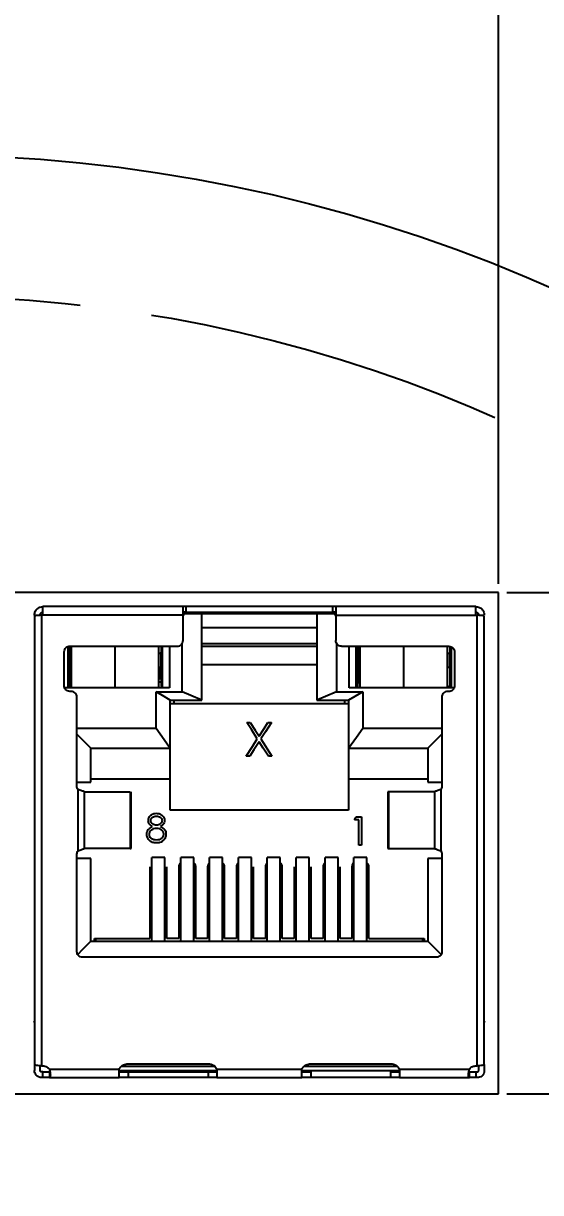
# Model space of a CAD drawing. Header units: millimetres. Extents: x 0 to 420, y 0 to 297.
# Drawn here: x 333.63 to 351.91, y 166.81 to 208.14 of the extents above; entities that cross this region are included whole.
import ezdxf

# ---------------------------------------------------------------- set-up
doc = ezdxf.new("R2010")
doc.units = ezdxf.units.MM
doc.header["$PDSIZE"] = -1
doc.linetypes.add('CENTERX2', pattern=[20.32, 12.7, -2.54, 2.54, -2.54])
doc.layers.add('중심선', color=1, linetype='CENTERX2')
doc.layers.add('치수선', color=3, linetype='Continuous')
doc.styles.add('누리로봇 문자스타일_20230829', font='GOTHIC.TTF')
doc.dimstyles.new('A3기본 치수스타일', dxfattribs={"dimtxt": 3.5, "dimasz": 3.5, "dimexe": 0.5, "dimexo": 0.3, "dimgap": 1, "dimtad": 1, "dimtoh": 1, "dimdec": 1, "dimzin": 12, "dimdsep": 46, "dimtxsty": '누리로봇 문자스타일_20230829', "dimcen": 0.09, "dimclrd": 3, "dimclre": 3, "dimclrt": 3, "dimadec": 0, "dimazin": 3, "dimtm": 1e-09, "dimtfac": 1, "dimtdec": 1, "dimtofl": 0, "dimtmove": 0, "dimatfit": 3, "dimfxl": 1, "dimfrac": 2, "dimarcsym": 0})

# ---------------------------------------------------------------- blocks, each defined once
blk = doc.blocks.new('*D57')
at = {"layer": 'Defpoints', "color": 0}
for p in [(350.422, 188.025), (394.335, 188.025), (389, 148.5)]:
    blk.add_point(p, dxfattribs=at)
at = {"layer": '치수선', "color": 3, "lineweight": -2}
for p, q in [((350.722, 188.025), (394.835, 188.025)), ((394.335, 152), (394.335, 184.525)), ((389.3, 148.5), (394.835, 148.5))]:
    blk.add_line(p, q, dxfattribs=at)
at = {"layer": '치수선', "color": 3}
for points in [[(393.752, 184.525), (394.919, 184.525), (394.335, 188.025)], [(393.752, 152), (394.919, 152), (394.335, 148.5)]]:
    blk.add_solid(points, dxfattribs=at)
at = {"layer": '치수선', "color": 3, "insert": (391.497, 167.383), "char_height": 3.5, "attachment_point": 5, "rotation": 90, "style": '누리로봇 문자스타일_20230829'}
blk.add_mtext('39.5', dxfattribs=at)
blk = doc.blocks.new('*D58')
at = {"layer": 'Defpoints', "color": 0}
for p in [(350.422, 218.368), (316.393, 188.025), (350.422, 188.025)]:
    blk.add_point(p, dxfattribs=at)
at = {"layer": '치수선', "color": 3, "lineweight": -2}
for p, q in [((316.393, 188.325), (316.393, 218.868)), ((350.422, 188.325), (350.422, 218.868)), ((319.893, 218.368), (346.922, 218.368))]:
    blk.add_line(p, q, dxfattribs=at)
at = {"layer": '치수선', "color": 3}
for points in [[(319.893, 218.951), (319.893, 217.785), (316.393, 218.368)], [(346.922, 218.951), (346.922, 217.785), (350.422, 218.368)]]:
    blk.add_solid(points, dxfattribs=at)
at = {"layer": '치수선', "color": 3, "insert": (333.407, 221.206), "char_height": 3.5, "attachment_point": 5, "style": '누리로봇 문자스타일_20230829'}
blk.add_mtext('34', dxfattribs=at)
blk = doc.blocks.new('*D59')
at = {"layer": 'Defpoints', "color": 0}
for p in [(350.422, 226.129), (350.422, 188.025), (304.793, 186.014)]:
    blk.add_point(p, dxfattribs=at)
at = {"layer": '치수선', "color": 3, "lineweight": -2}
for p, q in [((304.793, 186.314), (304.793, 226.629)), ((350.422, 188.325), (350.422, 226.629)), ((308.293, 226.129), (346.922, 226.129))]:
    blk.add_line(p, q, dxfattribs=at)
at = {"layer": '치수선', "color": 3}
for points in [[(308.293, 226.713), (308.293, 225.546), (304.793, 226.129)], [(346.922, 226.713), (346.922, 225.546), (350.422, 226.129)]]:
    blk.add_solid(points, dxfattribs=at)
at = {"layer": '치수선', "color": 3, "insert": (327.608, 228.967), "char_height": 3.5, "attachment_point": 5, "style": '누리로봇 문자스타일_20230829'}
blk.add_mtext('45.6', dxfattribs=at)
blk = doc.blocks.new('*D60')
at = {"layer": 'Defpoints', "color": 0}
for p in [(350.422, 188.025), (350.422, 170.303), (385.96, 170.303)]:
    blk.add_point(p, dxfattribs=at)
at = {"layer": '치수선', "color": 3, "lineweight": -2}
for p, q in [((350.722, 188.025), (386.46, 188.025)), ((385.96, 184.525), (385.96, 173.803)), ((350.722, 170.303), (386.46, 170.303))]:
    blk.add_line(p, q, dxfattribs=at)
at = {"layer": '치수선', "color": 3}
for points in [[(385.376, 184.525), (386.543, 184.525), (385.96, 188.025)], [(385.376, 173.803), (386.543, 173.803), (385.96, 170.303)]]:
    blk.add_solid(points, dxfattribs=at)
at = {"layer": '치수선', "color": 3, "insert": (383.166, 178.892), "char_height": 3.5, "attachment_point": 5, "rotation": 90, "style": '누리로봇 문자스타일_20230829'}
blk.add_mtext('17.7', dxfattribs=at)
blk = doc.blocks.new('*D61')
at = {"layer": 'Defpoints', "color": 0}
for p in [(350.422, 209.778), (330, 207.5), (350.422, 188.025)]:
    blk.add_point(p, dxfattribs=at)
at = {"layer": '치수선', "color": 3, "lineweight": -2}
for p, q in [((330, 207.8), (330, 210.278)), ((350.422, 188.325), (350.422, 210.278)), ((333.5, 209.778), (346.922, 209.778))]:
    blk.add_line(p, q, dxfattribs=at)
at = {"layer": '치수선', "color": 3}
for points in [[(333.5, 210.361), (333.5, 209.194), (330, 209.778)], [(346.922, 210.361), (346.922, 209.194), (350.422, 209.778)]]:
    blk.add_solid(points, dxfattribs=at)
at = {"layer": '치수선', "color": 3, "insert": (340.211, 212.616), "char_height": 3.5, "attachment_point": 5, "style": '누리로봇 문자스타일_20230829'}
blk.add_mtext('20.4', dxfattribs=at)

msp = doc.modelspace()

# ---------------------------------------------------------------- linework, layer by layer
at = {"color": 7, "linetype": 'Continuous', "lineweight": 25}
for p, q in [((350.422, 188.025), (316.393, 188.025)), ((350.422, 170.303), (350.422, 188.025)), ((339.272, 187.525), (334.322, 187.525)), ((344.672, 187.272), (339.317, 187.272)), ((339.372, 187.525), (339.372, 187.325)), ((344.572, 187.525), (339.372, 187.525)), ((339.372, 187.325), (344.572, 187.325)), ((339.942, 184.212), (339.942, 187.272)), ((344.002, 187.272), (344.002, 184.212)), ((344.572, 187.325), (344.572, 187.525)), ((349.622, 187.525), (344.672, 187.525)), ((334.022, 187.225), (334.222, 187.225)), ((334.022, 187.225), (334.022, 187.185)), ((334.022, 187.184), (334.022, 171.34)), ((334.272, 187.225), (334.272, 171.29)), ((339.272, 187.225), (334.272, 187.225)), ((339.272, 186.325), (339.272, 187.225)), ((344.672, 187.225), (344.672, 186.325)), ((344.672, 187.225), (349.672, 187.225)), ((349.672, 171.29), (349.672, 187.225)), ((349.722, 187.225), (349.922, 187.225)), ((349.922, 171.34), (349.922, 187.184)), ((344.002, 186.772), (339.942, 186.772)), ((335.198, 186.109), (335.198, 184.657)), ((335.247, 186.121), (335.247, 184.657)), ((335.272, 186.125), (339.072, 186.125)), ((335.322, 186.125), (335.322, 184.657)), ((338.422, 184.657), (338.422, 186.125)), ((338.497, 186.125), (338.497, 184.857)), ((338.546, 184.657), (338.546, 186.125)), ((338.797, 186.125), (338.797, 184.657)), ((339.242, 184.512), (339.242, 186.226)), ((339.942, 186.222), (344.002, 186.222)), ((339.942, 186.122), (344.002, 186.122)), ((344.702, 186.226), (344.702, 184.512)), ((344.872, 186.125), (348.672, 186.125)), ((345.146, 184.657), (345.146, 186.125)), ((345.398, 184.657), (345.398, 186.125)), ((345.447, 186.125), (345.447, 184.857)), ((345.522, 186.125), (345.522, 184.657)), ((348.622, 184.657), (348.622, 186.125)), ((348.697, 186.12), (348.697, 184.657)), ((348.746, 186.109), (348.746, 184.657)), ((335.072, 184.725), (335.072, 185.925)), ((335.252, 185.882), (335.252, 185.382)), ((335.252, 185.882), (335.322, 185.882)), ((338.422, 185.882), (338.492, 185.882)), ((338.488, 185.882), (338.497, 185.907)), ((338.492, 185.882), (338.492, 185.382)), ((345.447, 185.907), (345.457, 185.882)), ((345.452, 185.882), (345.452, 185.382)), ((345.452, 185.882), (345.522, 185.882)), ((348.622, 185.882), (348.692, 185.882)), ((348.692, 185.882), (348.692, 185.382)), ((348.872, 185.925), (348.872, 184.725)), ((335.252, 185.382), (335.322, 185.382)), ((338.422, 185.382), (338.492, 185.382)), ((338.472, 184.982), (338.472, 185.382)), ((344.002, 185.462), (339.942, 185.462)), ((345.452, 185.382), (345.522, 185.382)), ((345.472, 184.982), (345.472, 185.382)), ((348.622, 185.382), (348.692, 185.382)), ((338.422, 184.982), (338.472, 184.982)), ((338.497, 184.857), (338.422, 184.857)), ((345.447, 184.857), (345.522, 184.857)), ((345.522, 184.982), (345.472, 184.982)), ((338.797, 184.657), (335.085, 184.657)), ((335.247, 184.657), (335.322, 184.732)), ((335.322, 184.525), (335.272, 184.525)), ((338.322, 184.512), (339.242, 184.512)), ((338.322, 183.222), (338.322, 184.512)), ((344.702, 184.512), (345.622, 184.512)), ((348.857, 184.657), (345.146, 184.657)), ((345.622, 184.512), (345.622, 183.222)), ((348.697, 184.657), (348.622, 184.732)), ((348.672, 184.525), (348.622, 184.525)), ((335.522, 181.175), (335.522, 184.325)), ((338.822, 184.212), (339.942, 184.212)), ((338.822, 180.322), (338.822, 184.212)), ((345.122, 184.092), (338.822, 184.092)), ((338.947, 184.212), (338.947, 184.092)), ((344.002, 184.212), (345.122, 184.212)), ((344.997, 184.092), (344.997, 184.212)), ((345.122, 184.212), (345.122, 180.322)), ((348.422, 184.325), (348.422, 181.175)), ((335.522, 183.222), (338.322, 183.222)), ((341.523, 183.432), (341.647, 183.432)), ((342.275, 183.432), (342.4, 183.432)), ((345.622, 183.222), (348.422, 183.222)), ((342.023, 182.844), (342.415, 182.232)), ((336.017, 181.322), (336.017, 182.522)), ((336.017, 182.522), (338.822, 182.522)), ((345.122, 182.522), (347.927, 182.522)), ((347.927, 182.522), (347.927, 181.322)), ((341.632, 182.232), (341.507, 182.232)), ((342.415, 182.232), (342.291, 182.232)), ((335.522, 181.322), (336.017, 181.322)), ((338.822, 181.422), (336.017, 181.422)), ((347.927, 181.422), (345.122, 181.422)), ((347.927, 181.322), (348.422, 181.322)), ((335.563, 178.896), (335.563, 181.054)), ((335.789, 178.975), (335.789, 180.975)), ((335.789, 180.975), (337.4, 180.975)), ((337.4, 180.975), (337.4, 178.975)), ((337.438, 178.975), (337.438, 180.975)), ((346.506, 180.975), (346.506, 178.975)), ((346.544, 178.975), (346.544, 180.975)), ((348.155, 180.975), (346.544, 180.975)), ((348.155, 180.975), (348.155, 178.975)), ((348.381, 181.054), (348.381, 178.896)), ((345.122, 180.322), (338.822, 180.322)), ((345.488, 179.99), (345.334, 179.99)), ((345.393, 180.092), (345.578, 180.092)), ((345.488, 179.092), (345.488, 179.99)), ((345.578, 180.092), (345.578, 179.092)), ((345.578, 179.092), (345.488, 179.092)), ((335.522, 175.325), (335.522, 178.775)), ((336.017, 178.622), (335.522, 178.622)), ((337.4, 178.975), (335.789, 178.975)), ((336.017, 175.692), (336.017, 178.622)), ((338.632, 178.66), (338.172, 178.66)), ((338.172, 175.692), (338.172, 178.66)), ((338.632, 175.692), (338.632, 178.66)), ((339.652, 178.66), (339.192, 178.66)), ((339.192, 175.692), (339.192, 178.66)), ((339.652, 175.692), (339.652, 178.66)), ((340.672, 178.66), (340.212, 178.66)), ((340.212, 175.692), (340.212, 178.66)), ((340.672, 175.692), (340.672, 178.66)), ((341.692, 178.66), (341.232, 178.66)), ((341.232, 175.692), (341.232, 178.66)), ((341.692, 175.692), (341.692, 178.66)), ((342.712, 178.66), (342.252, 178.66)), ((342.252, 175.692), (342.252, 178.66)), ((342.712, 175.692), (342.712, 178.66)), ((343.732, 178.66), (343.272, 178.66)), ((343.272, 175.692), (343.272, 178.66)), ((343.732, 175.692), (343.732, 178.66)), ((344.752, 178.66), (344.292, 178.66)), ((344.292, 175.692), (344.292, 178.66)), ((344.752, 175.692), (344.752, 178.66)), ((345.772, 178.66), (345.312, 178.66)), ((345.312, 175.692), (345.312, 178.66)), ((345.772, 175.692), (345.772, 178.66)), ((346.544, 178.975), (348.155, 178.975)), ((347.927, 178.622), (347.927, 175.692)), ((348.422, 178.622), (347.927, 178.622)), ((348.422, 178.775), (348.422, 175.325)), ((338.102, 178.327), (338.102, 175.792)), ((338.702, 175.792), (338.702, 178.327)), ((339.122, 178.327), (339.122, 175.792)), ((339.722, 175.792), (339.722, 178.327)), ((340.142, 178.327), (340.142, 175.792)), ((340.742, 175.792), (340.742, 178.327)), ((341.162, 178.327), (341.162, 175.792)), ((341.762, 175.792), (341.762, 178.327)), ((342.182, 178.327), (342.182, 175.792)), ((342.782, 175.792), (342.782, 178.327)), ((343.202, 178.327), (343.202, 175.792)), ((343.802, 175.792), (343.802, 178.327)), ((344.222, 178.327), (344.222, 175.792)), ((344.822, 175.792), (344.822, 178.327)), ((345.242, 178.327), (345.242, 175.792)), ((345.812, 176.572), (345.812, 178.423)), ((345.842, 175.792), (345.842, 178.327)), ((338.132, 176.572), (338.102, 176.572)), ((345.842, 176.572), (345.812, 176.572)), ((336.017, 175.692), (347.927, 175.692)), ((336.147, 175.792), (338.102, 175.792)), ((336.147, 175.692), (336.147, 175.792)), ((336.192, 175.692), (336.192, 175.792)), ((339.122, 175.792), (338.702, 175.792)), ((340.142, 175.792), (339.722, 175.792)), ((341.162, 175.792), (340.742, 175.792)), ((342.182, 175.792), (341.762, 175.792)), ((343.202, 175.792), (342.782, 175.792)), ((344.222, 175.792), (343.802, 175.792)), ((345.242, 175.792), (344.822, 175.792)), ((345.842, 175.792), (347.797, 175.792)), ((347.752, 175.692), (347.752, 175.792)), ((347.797, 175.792), (347.797, 175.692)), ((347.927, 175.692), (348.392, 175.227)), ((348.222, 175.125), (335.722, 175.125)), ((334.012, 172.866), (334.022, 172.869)), ((334.022, 172.827), (334.012, 172.866)), ((349.922, 172.869), (349.932, 172.866)), ((349.932, 172.866), (349.922, 172.827)), ((334.022, 171.34), (334.022, 171.122)), ((334.222, 171.122), (334.222, 171.297)), ((334.272, 171.29), (334.322, 171.29)), ((334.548, 171.172), (337.019, 171.172)), ((337.099, 171.272), (340.384, 171.272)), ((337.332, 171.365), (340.157, 171.365)), ((340.47, 171.172), (343.474, 171.172)), ((343.554, 171.272), (346.839, 171.272)), ((343.787, 171.365), (346.612, 171.365)), ((346.925, 171.172), (349.396, 171.172)), ((349.622, 171.29), (349.672, 171.29)), ((349.722, 171.122), (349.722, 171.297)), ((349.922, 171.34), (349.922, 171.122)), ((334.322, 171.072), (334.272, 171.072)), ((334.322, 170.872), (334.272, 170.872)), ((334.322, 170.872), (334.322, 171.072)), ((334.548, 171.072), (334.548, 170.872)), ((334.548, 170.872), (337.019, 170.872)), ((337.019, 171.122), (340.47, 171.122)), ((337.332, 171.072), (337.332, 170.872)), ((337.332, 171.072), (340.157, 171.072)), ((340.157, 170.872), (337.332, 170.872)), ((340.157, 171.072), (340.157, 170.872)), ((340.47, 170.872), (343.474, 170.872)), ((343.474, 171.122), (346.925, 171.122)), ((343.787, 171.072), (343.787, 170.872)), ((346.612, 170.872), (343.787, 170.872)), ((346.612, 170.872), (346.612, 171.072)), ((346.925, 170.872), (349.396, 170.872)), ((349.396, 170.872), (349.396, 171.072)), ((349.622, 171.072), (349.622, 170.872)), ((349.622, 171.072), (349.672, 171.072)), ((349.672, 170.872), (349.622, 170.872)), ((316.393, 170.303), (350.422, 170.303))]:
    msp.add_line(p, q, dxfattribs=at)
at = {"color": 8, "linetype": 'Continuous', "lineweight": 25}
for p, q in [((336.872, 184.657), (336.872, 186.125)), ((347.072, 184.657), (347.072, 186.125))]:
    msp.add_line(p, q, dxfattribs=at)
at = {"color": 7, "linetype": 'Continuous', "lineweight": 25, "flags": 128}
for points in [[(339.272, 187.182), (339.284, 187.206), (339.317, 187.272)], [(344.627, 187.272), (344.669, 187.188), (344.672, 187.182)], [(338.472, 184.982), (338.427, 185.206), (338.422, 185.232)], [(345.472, 185.303), (345.517, 185.348), (345.522, 185.353)], [(338.497, 184.857), (338.503, 184.745), (338.507, 184.657)], [(345.447, 184.857), (345.441, 184.745), (345.437, 184.657)], [(338.822, 184.212), (338.542, 184.38), (338.322, 184.512)], [(339.942, 184.212), (339.55, 184.38), (339.242, 184.512)], [(344.702, 184.512), (344.31, 184.344), (344.002, 184.212)], [(345.622, 184.512), (345.342, 184.344), (345.122, 184.212)], [(338.322, 183.222), (338.602, 182.83), (338.822, 182.522)], [(341.899, 182.844), (341.688, 183.174), (341.523, 183.432)], [(341.647, 183.432), (341.823, 183.157), (341.961, 182.942)], [(341.961, 182.942), (342.137, 183.216), (342.275, 183.432)], [(342.4, 183.432), (342.189, 183.103), (342.023, 182.844)], [(345.122, 182.522), (345.402, 182.914), (345.622, 183.222)], [(335.522, 183.017), (335.709, 182.83), (336.017, 182.522)], [(341.507, 182.232), (341.727, 182.575), (341.899, 182.844)], [(341.961, 182.747), (341.777, 182.459), (341.632, 182.232)], [(342.291, 182.232), (342.106, 182.521), (341.961, 182.747)], [(348.422, 183.017), (348.235, 182.83), (347.927, 182.522)], [(345.334, 179.99), (345.367, 180.047), (345.393, 180.092)], [(335.577, 175.252), (335.709, 175.384), (336.017, 175.692)]]:
    msp.add_lwpolyline(points, dxfattribs=at)
at = {"color": 7, "linetype": 'Continuous', "lineweight": 25}
msp.add_circle((330, 148.5), 55, dxfattribs=at)
for points, knots in [([(334.022, 187.225), (334.027, 187.268), (334.038, 187.356), (334.119, 187.457), (334.22, 187.515), (334.289, 187.522), (334.322, 187.525)], [0, 0, 0, 0, 0.27026, 0.562425, 0.789736, 1, 1, 1, 1]), ([(334.222, 187.225), (334.224, 187.239), (334.227, 187.269), (334.254, 187.303), (334.288, 187.322), (334.311, 187.324), (334.322, 187.325)], [0, 0, 0, 0, 0.270255, 0.562416, 0.789734, 1, 1, 1, 1]), ([(334.322, 187.225), (334.322, 187.268), (334.322, 187.356), (334.322, 187.457), (334.322, 187.515), (334.322, 187.522), (334.322, 187.525)], [0, 0, 0, 0, 0.2702598, 0.562427, 0.7897315, 1, 1, 1, 1]), ([(339.272, 187.225), (339.272, 187.268), (339.272, 187.356), (339.272, 187.457), (339.272, 187.515), (339.272, 187.522), (339.272, 187.525)], [0, 0, 0, 0, 0.2702598, 0.562427, 0.7897315, 1, 1, 1, 1]), ([(339.372, 187.525), (339.358, 187.525), (339.328, 187.525), (339.295, 187.525), (339.275, 187.525), (339.273, 187.525), (339.272, 187.525)], [0, 0, 0, 0, 0.270264, 0.562437, 0.789753, 1, 1, 1, 1]), ([(339.372, 187.325), (339.358, 187.325), (339.328, 187.325), (339.295, 187.325), (339.275, 187.325), (339.273, 187.325), (339.272, 187.325)], [0, 0, 0, 0, 0.270264, 0.562437, 0.789753, 1, 1, 1, 1]), ([(344.672, 187.525), (344.67, 187.525), (344.667, 187.525), (344.64, 187.525), (344.606, 187.525), (344.583, 187.525), (344.572, 187.525)], [0, 0, 0, 0, 0.270254, 0.562432, 0.789738, 1, 1, 1, 1]), ([(344.672, 187.325), (344.67, 187.325), (344.667, 187.325), (344.64, 187.325), (344.606, 187.325), (344.583, 187.325), (344.572, 187.325)], [0, 0, 0, 0, 0.270254, 0.562432, 0.789738, 1, 1, 1, 1]), ([(344.672, 187.525), (344.672, 187.52), (344.672, 187.509), (344.672, 187.428), (344.672, 187.327), (344.672, 187.258), (344.672, 187.225)], [0, 0, 0, 0, 0.27026, 0.562428, 0.789739, 1, 1, 1, 1]), ([(349.622, 187.225), (349.622, 187.268), (349.622, 187.356), (349.622, 187.457), (349.622, 187.515), (349.622, 187.522), (349.622, 187.525)], [0, 0, 0, 0, 0.2702598, 0.562427, 0.7897315, 1, 1, 1, 1]), ([(349.622, 187.525), (349.665, 187.52), (349.753, 187.509), (349.854, 187.428), (349.912, 187.327), (349.919, 187.258), (349.922, 187.225)], [0, 0, 0, 0, 0.270264, 0.562429, 0.789739, 1, 1, 1, 1]), ([(349.622, 187.325), (349.636, 187.324), (349.666, 187.32), (349.699, 187.293), (349.719, 187.259), (349.721, 187.236), (349.722, 187.225)], [0, 0, 0, 0, 0.270262, 0.562433, 0.789754, 1, 1, 1, 1]), ([(334.272, 187.225), (334.239, 187.222), (334.174, 187.215), (334.091, 187.205), (334.033, 187.194), (334.026, 187.187), (334.022, 187.184)], [0, 0, 0, 0, 0.250002, 0.500001, 0.750004, 1, 1, 1, 1]), ([(349.922, 187.184), (349.918, 187.187), (349.911, 187.194), (349.853, 187.205), (349.77, 187.215), (349.705, 187.222), (349.672, 187.225)], [0, 0, 0, 0, 0.249996, 0.5, 0.749997, 1, 1, 1, 1]), ([(335.072, 185.925), (335.076, 185.954), (335.083, 186.013), (335.137, 186.08), (335.204, 186.119), (335.25, 186.123), (335.272, 186.125)], [0, 0, 0, 0, 0.270262, 0.562427, 0.789738, 1, 1, 1, 1]), ([(339.072, 186.125), (339.1, 186.129), (339.159, 186.136), (339.226, 186.19), (339.265, 186.258), (339.27, 186.303), (339.272, 186.325)], [0, 0, 0, 0, 0.270257, 0.562428, 0.789733, 1, 1, 1, 1]), ([(344.872, 186.125), (344.844, 186.129), (344.785, 186.136), (344.718, 186.19), (344.679, 186.258), (344.674, 186.303), (344.672, 186.325)], [0, 0, 0, 0, 0.270257, 0.562428, 0.789733, 1, 1, 1, 1]), ([(348.672, 186.125), (348.7, 186.122), (348.759, 186.114), (348.826, 186.06), (348.865, 185.993), (348.87, 185.947), (348.872, 185.925)], [0, 0, 0, 0, 0.270262, 0.562429, 0.789734, 1, 1, 1, 1]), ([(335.272, 184.525), (335.244, 184.529), (335.185, 184.536), (335.118, 184.59), (335.079, 184.658), (335.074, 184.703), (335.072, 184.725)], [0, 0, 0, 0, 0.270257, 0.562428, 0.789733, 1, 1, 1, 1]), ([(335.522, 184.325), (335.518, 184.354), (335.511, 184.413), (335.457, 184.48), (335.39, 184.519), (335.344, 184.523), (335.322, 184.525)], [0, 0, 0, 0, 0.270263, 0.562431, 0.789737, 1, 1, 1, 1]), ([(348.622, 184.525), (348.594, 184.522), (348.535, 184.514), (348.468, 184.46), (348.429, 184.393), (348.424, 184.347), (348.422, 184.325)], [0, 0, 0, 0, 0.270265, 0.562435, 0.789742, 1, 1, 1, 1]), ([(348.872, 184.725), (348.868, 184.697), (348.861, 184.638), (348.807, 184.571), (348.74, 184.532), (348.694, 184.527), (348.672, 184.525)], [0, 0, 0, 0, 0.2702626, 0.5624285, 0.7897373, 1, 1, 1, 1]), ([(335.563, 181.054), (335.55, 181.075), (335.527, 181.113), (335.523, 181.156), (335.522, 181.175)], [0, 0, 0, 0, 0.560001, 1, 1, 1, 1]), ([(348.422, 181.175), (348.42, 181.151), (348.416, 181.107), (348.392, 181.07), (348.381, 181.054)], [0, 0, 0, 0, 0.560003, 1, 1, 1, 1]), ([(335.781, 180.975), (335.769, 180.982), (335.744, 180.995), (335.691, 181.015), (335.629, 181.035), (335.585, 181.048), (335.563, 181.054)], [0, 0, 0, 0, 0.249997, 0.500002, 0.750001, 1, 1, 1, 1]), ([(335.789, 180.975), (335.788, 180.975), (335.785, 180.975), (335.782, 180.975), (335.781, 180.975)], [0, 0, 0, 0, 0.560088, 1, 1, 1, 1]), ([(346.544, 180.975), (346.532, 180.975), (346.51, 180.975), (346.507, 180.975), (346.506, 180.975)], [0, 0, 0, 0, 0.56, 1, 1, 1, 1]), ([(348.163, 180.975), (348.161, 180.975), (348.158, 180.975), (348.156, 180.975), (348.155, 180.975)], [0, 0, 0, 0, 0.559856, 1, 1, 1, 1]), ([(348.381, 181.054), (348.359, 181.048), (348.315, 181.035), (348.253, 181.015), (348.2, 180.995), (348.175, 180.982), (348.163, 180.975)], [0, 0, 0, 0, 0.249995, 0.499999, 0.750004, 1, 1, 1, 1]), ([(338.043, 179.961), (338.05, 180.001), (338.064, 180.082), (338.147, 180.165), (338.241, 180.21), (338.304, 180.216), (338.336, 180.218)], [0, 0, 0, 0, 0.278851, 0.558464, 0.779162, 1, 1, 1, 1]), ([(338.189, 179.749), (338.145, 179.778), (338.066, 179.829), (338.05, 179.921), (338.043, 179.961)], [0, 0, 0, 0, 0.560092, 1, 1, 1, 1]), ([(338.133, 179.96), (338.134, 179.971), (338.136, 179.994), (338.149, 180.025), (338.17, 180.054), (338.205, 180.084), (338.259, 180.11), (338.306, 180.114), (338.331, 180.115)], [0, 0, 0, 0, 0.121769, 0.240884, 0.36485, 0.500367, 0.730734, 1, 1, 1, 1]), ([(338.335, 179.795), (338.31, 179.797), (338.263, 179.802), (338.198, 179.838), (338.156, 179.882), (338.136, 179.926), (338.134, 179.949), (338.133, 179.96)], [0, 0, 0, 0, 0.256131, 0.50015, 0.761363, 0.880355, 1, 1, 1, 1]), ([(338.331, 180.115), (338.357, 180.114), (338.403, 180.111), (338.459, 180.087), (338.493, 180.057), (338.514, 180.029), (338.527, 179.997), (338.529, 179.974), (338.53, 179.962)], [0, 0, 0, 0, 0.273988, 0.498562, 0.631239, 0.754314, 0.874764, 1, 1, 1, 1]), ([(338.53, 179.962), (338.529, 179.95), (338.527, 179.927), (338.514, 179.894), (338.494, 179.864), (338.46, 179.832), (338.407, 179.802), (338.359, 179.797), (338.335, 179.795)], [0, 0, 0, 0, 0.126235, 0.24777, 0.370673, 0.50081, 0.73996, 1, 1, 1, 1]), ([(338.336, 180.218), (338.376, 180.214), (338.456, 180.205), (338.55, 180.139), (338.608, 180.052), (338.616, 179.99), (338.62, 179.959)], [0, 0, 0, 0, 0.2799555, 0.5597137, 0.7799625, 1, 1, 1, 1]), ([(338.62, 179.959), (338.618, 179.934), (338.613, 179.884), (338.566, 179.805), (338.511, 179.771), (338.478, 179.749)], [0, 0, 0, 0, 0.280138, 0.56024, 1, 1, 1, 1]), ([(337.992, 179.475), (337.995, 179.509), (338.002, 179.576), (338.069, 179.679), (338.144, 179.723), (338.189, 179.749)], [0, 0, 0, 0, 0.2800036, 0.5598799, 1, 1, 1, 1]), ([(338.33, 179.167), (338.282, 179.17), (338.185, 179.176), (338.073, 179.257), (338.005, 179.362), (337.996, 179.438), (337.992, 179.475)], [0, 0, 0, 0, 0.280543, 0.559266, 0.77981, 1, 1, 1, 1]), ([(338.082, 179.472), (338.083, 179.488), (338.086, 179.518), (338.102, 179.561), (338.128, 179.601), (338.172, 179.644), (338.242, 179.684), (338.304, 179.69), (338.337, 179.692)], [0, 0, 0, 0, 0.124054, 0.244836, 0.368358, 0.500251, 0.737751, 1, 1, 1, 1]), ([(338.331, 179.269), (338.299, 179.272), (338.239, 179.276), (338.17, 179.309), (338.127, 179.347), (338.102, 179.384), (338.086, 179.426), (338.083, 179.457), (338.082, 179.472)], [0, 0, 0, 0, 0.267065, 0.498961, 0.624004, 0.74456, 0.867675, 1, 1, 1, 1]), ([(338.582, 179.482), (338.58, 179.467), (338.578, 179.437), (338.562, 179.394), (338.537, 179.356), (338.496, 179.313), (338.426, 179.276), (338.364, 179.272), (338.331, 179.269)], [0, 0, 0, 0, 0.12474, 0.245718, 0.369032, 0.500461, 0.728468, 1, 1, 1, 1]), ([(338.337, 179.692), (338.368, 179.689), (338.427, 179.684), (338.494, 179.645), (338.536, 179.604), (338.561, 179.567), (338.577, 179.526), (338.58, 179.497), (338.582, 179.482)], [0, 0, 0, 0, 0.25699, 0.499273, 0.631011, 0.754426, 0.87536, 1, 1, 1, 1]), ([(338.478, 179.749), (338.535, 179.715), (338.614, 179.667), (338.666, 179.56), (338.669, 179.509), (338.671, 179.484)], [0, 0, 0, 0, 0.558298, 0.779111, 1, 1, 1, 1]), ([(338.671, 179.484), (338.667, 179.441), (338.66, 179.365), (338.615, 179.304), (338.596, 179.277)], [0, 0, 0, 0, 0.5593712, 1, 1, 1, 1]), ([(338.596, 179.277), (338.552, 179.24), (338.475, 179.174), (338.375, 179.169), (338.33, 179.167)], [0, 0, 0, 0, 0.557757, 1, 1, 1, 1]), ([(335.522, 178.775), (335.524, 178.8), (335.528, 178.843), (335.552, 178.88), (335.563, 178.896)], [0, 0, 0, 0, 0.559998, 1, 1, 1, 1]), ([(335.563, 178.896), (335.585, 178.903), (335.629, 178.916), (335.691, 178.936), (335.744, 178.956), (335.769, 178.969), (335.781, 178.975)], [0, 0, 0, 0, 0.250001, 0.499999, 0.750001, 1, 1, 1, 1]), ([(335.781, 178.975), (335.783, 178.975), (335.786, 178.975), (335.788, 178.975), (335.789, 178.975)], [0, 0, 0, 0, 0.559873, 1, 1, 1, 1]), ([(337.4, 178.975), (337.412, 178.975), (337.434, 178.975), (337.437, 178.975), (337.438, 178.975)], [0, 0, 0, 0, 0.56, 1, 1, 1, 1]), ([(346.506, 178.975), (346.508, 178.975), (346.512, 178.975), (346.534, 178.975), (346.544, 178.975)], [0, 0, 0, 0, 0.5600056, 1, 1, 1, 1]), ([(348.155, 178.975), (348.156, 178.975), (348.159, 178.975), (348.162, 178.975), (348.163, 178.975)], [0, 0, 0, 0, 0.56006, 1, 1, 1, 1]), ([(348.163, 178.975), (348.175, 178.969), (348.2, 178.956), (348.253, 178.936), (348.315, 178.916), (348.359, 178.903), (348.381, 178.896)], [0, 0, 0, 0, 0.249997, 0.5, 0.750003, 1, 1, 1, 1]), ([(348.381, 178.896), (348.394, 178.875), (348.417, 178.838), (348.421, 178.794), (348.422, 178.775)], [0, 0, 0, 0, 0.559998, 1, 1, 1, 1]), ([(339.192, 178.467), (339.181, 178.457), (339.158, 178.438), (339.129, 178.391), (339.125, 178.351), (339.122, 178.327)], [0, 0, 0, 0, 0.272039, 0.548976, 1, 1, 1, 1]), ([(339.722, 178.327), (339.721, 178.342), (339.718, 178.373), (339.698, 178.424), (339.669, 178.451), (339.652, 178.467)], [0, 0, 0, 0, 0.28694, 0.567557, 1, 1, 1, 1]), ([(340.212, 178.467), (340.201, 178.457), (340.178, 178.438), (340.149, 178.391), (340.145, 178.351), (340.142, 178.327)], [0, 0, 0, 0, 0.27204, 0.548974, 1, 1, 1, 1]), ([(340.742, 178.327), (340.741, 178.342), (340.738, 178.373), (340.718, 178.424), (340.689, 178.451), (340.672, 178.467)], [0, 0, 0, 0, 0.286941, 0.567556, 1, 1, 1, 1]), ([(341.232, 178.467), (341.221, 178.457), (341.198, 178.438), (341.169, 178.391), (341.165, 178.351), (341.162, 178.327)], [0, 0, 0, 0, 0.27204, 0.548974, 1, 1, 1, 1]), ([(342.252, 178.467), (342.241, 178.457), (342.218, 178.438), (342.189, 178.391), (342.185, 178.351), (342.182, 178.327)], [0, 0, 0, 0, 0.272039, 0.548976, 1, 1, 1, 1]), ([(342.782, 178.327), (342.781, 178.342), (342.778, 178.373), (342.758, 178.424), (342.729, 178.451), (342.712, 178.467)], [0, 0, 0, 0, 0.28694, 0.567557, 1, 1, 1, 1]), ([(344.292, 178.467), (344.281, 178.457), (344.258, 178.438), (344.229, 178.391), (344.225, 178.351), (344.222, 178.327)], [0, 0, 0, 0, 0.27204, 0.548974, 1, 1, 1, 1]), ([(345.312, 178.467), (345.301, 178.457), (345.278, 178.438), (345.249, 178.391), (345.245, 178.351), (345.242, 178.327)], [0, 0, 0, 0, 0.272039, 0.548976, 1, 1, 1, 1]), ([(345.842, 178.327), (345.841, 178.342), (345.838, 178.373), (345.818, 178.424), (345.789, 178.451), (345.772, 178.467)], [0, 0, 0, 0, 0.28694, 0.567557, 1, 1, 1, 1]), ([(335.722, 175.125), (335.694, 175.129), (335.635, 175.136), (335.568, 175.19), (335.529, 175.258), (335.524, 175.303), (335.522, 175.325)], [0, 0, 0, 0, 0.270261, 0.562432, 0.789737, 1, 1, 1, 1]), ([(348.422, 175.325), (348.418, 175.297), (348.411, 175.238), (348.357, 175.171), (348.29, 175.132), (348.244, 175.127), (348.222, 175.125)], [0, 0, 0, 0, 0.2702626, 0.5624285, 0.7897373, 1, 1, 1, 1]), ([(334.022, 171.34), (334.026, 171.336), (334.033, 171.328), (334.091, 171.315), (334.174, 171.303), (334.239, 171.294), (334.272, 171.29)], [0, 0, 0, 0, 0.249996, 0.5, 0.749998, 1, 1, 1, 1]), ([(334.322, 171.29), (334.346, 171.288), (334.396, 171.284), (334.479, 171.249), (334.522, 171.201), (334.548, 171.172)], [0, 0, 0, 0, 0.277075, 0.562251, 1, 1, 1, 1]), ([(334.548, 171.172), (334.553, 171.153), (334.564, 171.114), (334.575, 171.057), (334.582, 171.005), (334.584, 170.959), (334.582, 170.921), (334.575, 170.893), (334.564, 170.876), (334.553, 170.873), (334.548, 170.872)], [0, 0, 0, 0, 0.127444, 0.252804, 0.376758, 0.5, 0.623239, 0.747191, 0.872553, 1, 1, 1, 1]), ([(337.019, 171.172), (337.038, 171.203), (337.076, 171.264), (337.182, 171.344), (337.276, 171.357), (337.332, 171.365)], [0, 0, 0, 0, 0.276126, 0.562976, 1, 1, 1, 1]), ([(337.019, 170.872), (337.019, 170.878), (337.019, 170.889), (337.019, 170.97), (337.019, 171.071), (337.019, 171.139), (337.019, 171.172)], [0, 0, 0, 0, 0.270259, 0.562429, 0.789736, 1, 1, 1, 1]), ([(340.157, 171.365), (340.192, 171.362), (340.265, 171.355), (340.384, 171.297), (340.437, 171.219), (340.47, 171.172)], [0, 0, 0, 0, 0.276127, 0.562976, 1, 1, 1, 1]), ([(340.47, 171.172), (340.47, 171.13), (340.47, 171.041), (340.47, 170.941), (340.47, 170.882), (340.47, 170.876), (340.47, 170.872)], [0, 0, 0, 0, 0.2702623, 0.5624312, 0.7897326, 1, 1, 1, 1]), ([(343.474, 171.172), (343.493, 171.203), (343.531, 171.264), (343.637, 171.344), (343.731, 171.357), (343.787, 171.365)], [0, 0, 0, 0, 0.2761262, 0.5629767, 1, 1, 1, 1]), ([(343.474, 170.872), (343.474, 170.878), (343.474, 170.889), (343.474, 170.97), (343.474, 171.071), (343.474, 171.139), (343.474, 171.172)], [0, 0, 0, 0, 0.270259, 0.562429, 0.789736, 1, 1, 1, 1]), ([(346.612, 171.365), (346.647, 171.362), (346.72, 171.355), (346.839, 171.297), (346.892, 171.219), (346.925, 171.172)], [0, 0, 0, 0, 0.276128, 0.562975, 1, 1, 1, 1]), ([(346.925, 171.172), (346.925, 171.13), (346.925, 171.041), (346.925, 170.941), (346.925, 170.882), (346.925, 170.876), (346.925, 170.872)], [0, 0, 0, 0, 0.2702623, 0.5624312, 0.7897326, 1, 1, 1, 1]), ([(349.396, 170.872), (349.391, 170.873), (349.38, 170.876), (349.369, 170.893), (349.362, 170.921), (349.36, 170.959), (349.362, 171.005), (349.369, 171.057), (349.38, 171.114), (349.391, 171.153), (349.396, 171.172)], [0, 0, 0, 0, 0.127447, 0.252809, 0.376761, 0.5, 0.623242, 0.747196, 0.872556, 1, 1, 1, 1]), ([(349.396, 171.172), (349.412, 171.191), (349.443, 171.23), (349.52, 171.278), (349.583, 171.286), (349.622, 171.29)], [0, 0, 0, 0, 0.277079, 0.562252, 1, 1, 1, 1]), ([(349.672, 171.29), (349.705, 171.294), (349.77, 171.303), (349.853, 171.315), (349.911, 171.328), (349.918, 171.336), (349.922, 171.34)], [0, 0, 0, 0, 0.250002, 0.5, 0.750003, 1, 1, 1, 1]), ([(334.272, 170.872), (334.237, 170.877), (334.163, 170.886), (334.079, 170.954), (334.03, 171.038), (334.025, 171.095), (334.022, 171.122)], [0, 0, 0, 0, 0.270262, 0.562433, 0.789736, 1, 1, 1, 1]), ([(334.272, 171.072), (334.265, 171.073), (334.25, 171.075), (334.233, 171.089), (334.224, 171.105), (334.223, 171.117), (334.222, 171.122)], [0, 0, 0, 0, 0.270263, 0.562435, 0.789753, 1, 1, 1, 1]), ([(334.322, 171.072), (334.346, 171.072), (334.396, 171.072), (334.479, 171.072), (334.522, 171.072), (334.548, 171.072)], [0, 0, 0, 0, 0.277076, 0.562255, 1, 1, 1, 1]), ([(334.548, 170.872), (334.532, 170.872), (334.501, 170.872), (334.424, 170.872), (334.361, 170.872), (334.322, 170.872)], [0, 0, 0, 0, 0.277072, 0.562252, 1, 1, 1, 1]), ([(337.019, 171.072), (337.038, 171.072), (337.076, 171.072), (337.182, 171.072), (337.276, 171.072), (337.332, 171.072)], [0, 0, 0, 0, 0.276126, 0.562976, 1, 1, 1, 1]), ([(337.332, 170.872), (337.297, 170.872), (337.224, 170.872), (337.105, 170.872), (337.052, 170.872), (337.019, 170.872)], [0, 0, 0, 0, 0.276127, 0.562978, 1, 1, 1, 1]), ([(340.157, 171.072), (340.192, 171.072), (340.265, 171.072), (340.384, 171.072), (340.437, 171.072), (340.47, 171.072)], [0, 0, 0, 0, 0.276128, 0.562979, 1, 1, 1, 1]), ([(340.47, 170.872), (340.451, 170.872), (340.413, 170.872), (340.307, 170.872), (340.213, 170.872), (340.157, 170.872)], [0, 0, 0, 0, 0.276126, 0.562975, 1, 1, 1, 1]), ([(343.474, 171.072), (343.493, 171.072), (343.531, 171.072), (343.637, 171.072), (343.731, 171.072), (343.787, 171.072)], [0, 0, 0, 0, 0.276127, 0.562977, 1, 1, 1, 1]), ([(343.787, 170.872), (343.752, 170.872), (343.679, 170.872), (343.56, 170.872), (343.507, 170.872), (343.474, 170.872)], [0, 0, 0, 0, 0.276126, 0.562977, 1, 1, 1, 1]), ([(346.612, 171.072), (346.647, 171.072), (346.72, 171.072), (346.839, 171.072), (346.892, 171.072), (346.925, 171.072)], [0, 0, 0, 0, 0.276129, 0.562977, 1, 1, 1, 1]), ([(346.925, 170.872), (346.906, 170.872), (346.868, 170.872), (346.762, 170.872), (346.668, 170.872), (346.612, 170.872)], [0, 0, 0, 0, 0.276126, 0.562975, 1, 1, 1, 1]), ([(349.396, 171.072), (349.412, 171.072), (349.443, 171.072), (349.52, 171.072), (349.583, 171.072), (349.622, 171.072)], [0, 0, 0, 0, 0.277074, 0.562252, 1, 1, 1, 1]), ([(349.622, 170.872), (349.598, 170.872), (349.548, 170.872), (349.465, 170.872), (349.422, 170.872), (349.396, 170.872)], [0, 0, 0, 0, 0.277073, 0.562255, 1, 1, 1, 1]), ([(349.672, 171.072), (349.679, 171.073), (349.694, 171.075), (349.711, 171.089), (349.72, 171.105), (349.721, 171.117), (349.722, 171.122)], [0, 0, 0, 0, 0.270252, 0.562435, 0.789751, 1, 1, 1, 1]), ([(349.922, 171.122), (349.918, 171.087), (349.908, 171.013), (349.841, 170.929), (349.757, 170.881), (349.699, 170.875), (349.672, 170.872)], [0, 0, 0, 0, 0.270262, 0.562427, 0.789736, 1, 1, 1, 1])]:
    msp.add_open_spline(points, degree=3, knots=knots, dxfattribs=at)
at = {"layer": '중심선'}
msp.add_circle((330, 148.5), 50, dxfattribs=at)

# ---------------------------------------------------------------- dimensions: what is measured, and where the dimension line sits
at = {"layer": '치수선'}
for base, p1, picture, middle in [((350.422, 226.129), (304.793, 186.014), '*D59', (327.608, 228.967)), ((350.422, 218.368), (316.393, 188.025), '*D58', (333.407, 221.206)), ((350.422, 209.778), (330, 207.5), '*D61', (340.211, 212.616))]:
    dim = msp.add_linear_dim(base=base, p1=p1, p2=(350.422, 188.025), dimstyle='A3기본 치수스타일', dxfattribs=at)
    dim.commit()
    dim.dimension.update_dxf_attribs({"geometry": picture, "text_midpoint": middle})
for base, p1, p2, picture, middle in [((394.335, 188.025), (389, 148.5), (350.422, 188.025), '*D57', (394.335, 167.383)), ((385.96, 170.303), (350.422, 188.025), (350.422, 170.303), '*D60', (385.96, 178.892))]:
    dim = msp.add_linear_dim(base=base, p1=p1, p2=p2, angle=90, dimstyle='A3기본 치수스타일', dxfattribs=at)
    dim.commit()
    dim.dimension.update_dxf_attribs({"geometry": picture, "text_midpoint": middle, "dimtype": 160})

doc.saveas('drawing.dxf')
